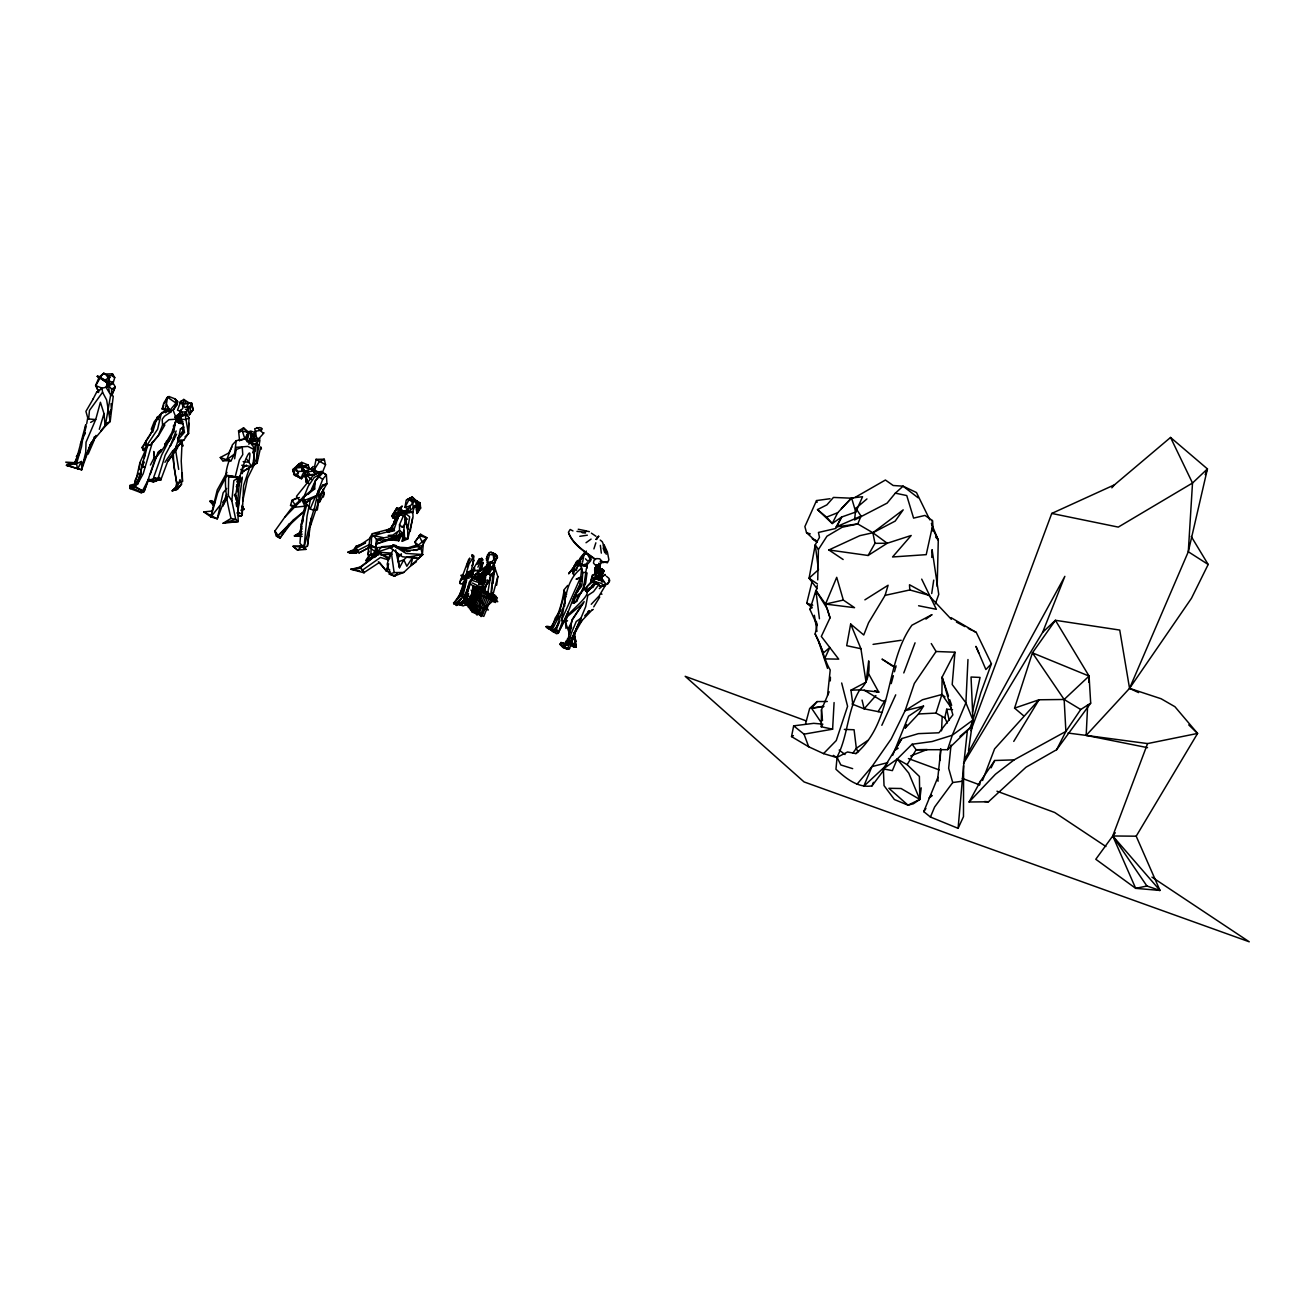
<?xml version="1.0" encoding="UTF-8"?>
<svg xmlns="http://www.w3.org/2000/svg" width="1315" height="1315" viewBox="0 0 1315 1315"><rect width="100%" height="100%" fill="white"/><g stroke="black" fill="none" stroke-linecap="round" stroke-linejoin="round"><path stroke-width="1.5" d="M229.5 459.839C221.857 478.578 226.575 499.503 230.996 518.422L235.73 519.425L238.196 521.595L223.106 523.255L230.996 518.422M967.33 730.976L963.599 765.807L963.484 816.664L958.093 828.335L930.428 817.026L923.755 811.634L937.858 777.379L940.833 749.369M483.41 590.09L480.682 592.342L475.636 590.994L481.832 587.115L483.378 589.235L489.443 580.392L490.709 574.573L493.109 573.324L494.374 570.825L493.93 568.261L492.911 568.54M574.458 632.055L576.134 647.161L573.587 647.079L570.677 644.432M135.56 486.846L130.119 488.572L130.366 485.909L135.56 486.846L142.497 490.824L141.05 492.681L144.075 491.662L148.053 481.159L149.943 479.367L148.414 479.597L142.497 490.824L134.557 486.764L137.664 483.936L137.878 480.254L141.28 472.184L139.045 478.89L134.541 485.613L130.366 485.909L130.119 488.572L141.05 492.681L144.075 491.662L154.923 459.494L161.235 449.566L161.071 451.637L153.987 458.902M565.976 628.471L565.483 622.127L567.225 616.653L583.564 602.829L571.861 620.565L567.423 642.904L564.842 644.071L561.028 642.509L560.108 644.449L565.236 648.213L569.51 648.624L562.672 647.292L565.762 647.49L562.919 643.216L561.028 642.509L560.108 644.449L562.672 647.292L567.225 649.331L569.51 648.624L577.154 626.778M834.088 702.572L832.609 729.184L821.267 726.768L821.481 709.738L829.157 691.789M906.594 724.549L905.18 728.198L918.511 713.979L935.984 713.075L941.902 694.501L942.115 677.11L954.969 652.207L936.083 651.5L931.267 643.561M595.909 570.036L597.717 567.423M237.407 504.598L239.938 475.931M493.651 553.237L493.684 559.796L492.204 561.521L487.29 562.623L489.591 554.305L488.72 552.925L490.561 552.037L493.651 553.237L494.21 555.834M489.722 566.765L489.706 567.735L489.985 563.823L491.514 562.59L493.914 563.708M225.868 473.91L228.679 477.066L228.333 495.459L231.834 500.801L235.73 519.425L223.106 523.255M94.253 436.892L94.187 440.196L88.171 454.102M937.184 586.391L938.285 540.021L931.382 523.534M929.853 519.869L916.473 492.533L903.076 486.172L895.334 493.158L887.115 503.119L854.536 519.984L855.884 508.33L866.947 498.927M399.481 532.394L399.365 536.158L392.133 539.512L377.191 540.136L373.427 535.55L371.537 537.161L370.896 554.963L367.789 554.667L370.025 537.473L372.359 533.693L391.328 528.614L395.289 521.759L391.41 527.825L386.643 530.652M564.694 606.1L564.793 593.081L566.683 594.265M830.275 680.923L830.423 677.291M931.793 557.428L932.088 549.654L938.746 594.364L935.343 603.914M176.079 421.03L184.988 413.732L187.092 414.389L189.015 417.956L188.39 433.457L183.706 440.361L178.298 441.676L177.607 437.928L182.917 431.008L182.144 427.802M577.137 561.324C580.803 565.614 573.965 562.935 577.679 560.568L579.52 560.913M599.722 563.954L601.58 578.699L596.484 564.825M895.334 493.158L906.758 495.558L913.58 518.11L924.971 515.431L932.434 520.559L932.532 530.931M603.716 581.23L594.988 578.666L603.716 581.23L605.031 582.742L605.459 585.274L600.182 586.359L597.24 583.318L595.301 583.712L590.961 580.786L599.558 585.109L593.575 580.375L593.673 578.337L596.254 575.214M940.126 760.514L940.685 748.646M941.524 730.828L942.181 716.971M967.971 659.538L965.9 702.818L952.274 735.249L947.573 749.682L916.144 749.747L912.117 744.241L897.208 759.034L883.351 768.897L884.042 785.614L894.397 799.536L908.007 805.174L913.366 803.777L919.81 799.454L921.207 787.849M1147.551 747.66L1086.174 735.397L1087.669 704.709M1088.771 682.222L1089.067 676.074L1055.403 620.302L1042.614 632.367L963.5 763.473M322.093 486.55L326.958 483.706L323.063 484.939L316.438 495.623L305.425 503.283L304.949 500.226L302.795 497.629L314.663 489.016L315.074 481.323L318.329 476.49L322.997 472.529L326.367 474.797L326.958 483.706L319.019 497.136L318.871 490.183M106.745 383.158L111.66 389.224L111.298 395.552L115.276 386.873L112.63 382.336L109.145 380.939L106.318 373.986L112.498 373.855L114.75 377.52L112.926 383.799L108.668 385.607L109.145 391.36M261.817 429.841L261.734 428.411L259.811 427.523L254.716 428.706L256.721 438.207L258.348 440.032L257.181 442.645L257.132 463.028L243.176 471.411L242.174 473.318M304.669 510.187L304.899 506.193L301.842 499.716L284.813 517.107L274.901 531.013L276.15 536.06L279.98 538.114L293.771 519.622L304.11 511.256M187.519 409.228L189.459 414.735L191.497 402.965L182.9 403.327L179.941 402.012L183.804 399.448L188.818 402.686L186.878 406.845L188.16 410.132L185.481 409.277M476.868 588.315L476.983 586.309M402.226 541.32L403.064 538.509L407.814 538.871L413.009 516.992L412.861 512.11L408.176 510.878L404.708 512.965L405.447 517.814L402.226 541.32L407.814 538.871L407.699 529.731L409.672 516.762L404.708 512.965L399.497 524.718L399.546 530.372L402.143 532.657L400.845 536.652L398.807 540.679L390.193 539.873L393.612 538.427M249.012 431.452L251.017 432.224L251.658 434.657L249.456 442.415M255.488 440.13L253.516 439.9L254.337 434.509M485.728 574.934C481.389 576.529 483.147 584.912 479.087 584.468C478.101 577.564 485.761 571.532 489.361 566.321L492.172 568.392L494.703 565.795L492.172 569.231L490.774 568.902M564.234 594.314L564.464 590.895M301.842 499.716L306.691 505.026L304.899 506.193L301.283 524.603L299.984 543.276L303.979 548.043L307.414 546.152L311.326 518.143L314.071 508.971M585.175 565.976L584.665 564.283L586.457 564.217L584.123 565.812L582.068 564.316L580.72 565.614L586.671 566.091L586.786 564.579C581.855 567.061 581.411 560.091 580.72 565.614L582.759 572.633L581.838 585.997C577.975 590.649 572.946 596.254 572.765 602.566L574.195 603.075L576.595 601.382L585.635 583.235L587.016 572.814M599.147 580.507L599.229 579.257M456.305 603.749L460.119 604.341L456.321 603.454L462.354 603.585L464.096 602.517L470.096 583.153M817.733 579.899L818.423 549.489L826.954 536.224L842.159 527.249L857.775 523.945L872.881 532.756L887.214 543.259L911.196 535.484L892.556 556.968L926.22 554.651L932.138 527.742L938.285 540.021L935.606 537.062M152.096 429.956L157.619 416.608L157.389 419.633L161.219 413.715L165.608 411.25L173.136 410.214L177.114 404.658L177.673 401.733L175.043 398.708L177.114 404.658M239.609 440.936L238.557 430.86L243.538 427.868L248.535 432.109L244.82 438.733L236.24 440.706L234.514 454.02L231.062 460.76L222.679 460.743L220.279 457.521L228.728 453.018L231.9 447.001M247.105 434.558L246.645 440.262L251.97 443.78L254.009 448.727L253.253 452.607M255.044 451.193L255.652 443.467L257.181 442.645M486.928 567.521L487.06 565.845L488.769 565.614L485.63 567.077M249.176 442.81L252.349 439.062L251.559 444.125L252.825 439.194L248.782 444.223M815.612 594.15L817.305 585.52M958.093 828.335L963.599 765.807M85.311 429.906L85.754 424.597L75.119 464.244M423.512 541.698L422.362 554.552L420.915 548.174L417.151 546.202L414.8 542.191L420.603 534.268L426.898 537.769L420.915 548.174L416.115 550.492M598.259 578.14L598.555 574.556M471.921 569.625L471.74 571.746L479.005 559.335L481.75 558.333L482.293 560.453L483.098 559.894L481.454 558.678L479.005 559.335L477.444 564.25M472.48 565.729L473.959 556.114L472.167 554.864L471.674 556.261L472.611 556.327M954.969 652.207L952.192 684.54L965.9 702.818L972.952 720.028L970.026 727.902L947.573 749.682M581.46 581.345L582.019 577.532L580.967 576.923L576.102 579.159L580.244 578.189L561.242 620.828C565.647 602.237 564.645 580.622 581.756 567.965L579.833 584.994L574.967 595.958M306.987 480.797L306.789 482.884L306.674 479.038M491.629 592.194L492.254 585.438M249.85 440.278L251.346 434.969L249.554 431.994M858.695 750.947L855.917 753.594L847.534 751.983L837.08 757.358L835.946 769.242C845.578 778.151 858.005 788.326 872.009 785.877L883.828 770.048M70.5 465.74L66.424 465.329L81.809 469.833L81.481 461.483L76.517 463.653L66.424 465.329L81.563 469.767L90.949 443.221L105.184 426.339L103.984 413.567L100.417 402.275L95.716 419.534L88.647 418.992L89.453 410.477L102.554 392.297L102.028 388.204L95.584 385.509L98.214 390.884L102.028 388.204L107.09 386.988L108.57 382.912M305.902 482.408L306.165 479.548M231.834 500.801L233.84 480.616L238.788 477.526L240.053 478.134C238.738 474.633 254.124 435.544 248.782 462.288L251.855 466.43L254.469 458.228L253.696 449.319L247.861 446.41L235.73 447.363L235.96 449.615L242.239 447.231L242.782 454.579L239.363 460.036L235.221 476.819L228.333 475.553L238.788 477.526L235.681 494.982L237.752 507.426L238.196 521.595L227.692 522.071M481.241 579.373L483.378 574.228L481.816 572.584L482.095 575.444L477.69 573.899L479.153 571.63L487.734 566.749L487.832 564.628L492.204 562.804L492.204 561.521L492.862 562.952M109.145 380.939L108.668 385.607L112.63 382.336M375.17 552.234L370.896 554.963L374.66 555.094L376.485 539.281L396.078 535.468L400.335 535.682M568.096 645.139L562.984 642.673L560.354 643.429L562.261 645.254L568.096 645.139L571.269 633.386L576.266 621.485L580.901 618.264L585.668 606.692L587.805 595.432L593.525 591.619L598.309 585.241L600.182 586.359M951.041 745.013L948.657 768.272L952.718 782.54L934.62 807.015L930.428 817.026M414.34 501.804L416.921 501.229L416.74 506.078L413.091 506.702L412.762 502.577L409.146 499.486L412.203 496.955L416.921 501.229L417.102 513.442L420.636 508.1L420.06 502.741L414.948 500.062L412.203 496.955L407.157 499.47M827.546 695.388L830.209 670.009C823.519 658.667 821.891 645.484 815.152 634.011L817.125 625.184L816.253 621.19M480.419 583.4L478.857 581.986L479.087 584.468L480.402 584.583L482.342 577.416L492.55 565.976L494.161 563.527L493.355 562.721M583.729 586.556L586.408 568.458M307.414 546.152L309.37 529.14M480.254 580.655L480.517 578.403M173.432 426.635L173.613 425.139M478.578 562.869L479.005 559.335L478.167 563.099M568.294 640.076L568.77 636.312M462.255 604.44L462.354 603.585L460.99 605.015L456.206 603.634L463.192 605.919L465.724 604.867C468.354 598.736 478.348 589.021 470.277 583.581L471.559 580.194C471.428 576.299 481.586 581.427 483.953 581.493M487.734 566.749L487.717 570.398L487.224 569.494L485.153 572.124M852.777 704.002L850.969 690.178L866.059 682.156L868.689 660.853C869.889 671.406 868.262 682.616 859.747 689.865C846.959 710.544 848.241 736.252 836.767 757.539L823.535 753.61L808.692 746.772L791.531 736.597L793.652 725.847L813.755 723.332L822.812 724.154L821.267 726.768M486.616 559.253L487.651 554.453M179.021 444.602L182.144 440.574L181.223 461.039L182.473 481.421L180.812 482.276M253.45 460.776L255.652 443.467L251.905 445.012M478.742 571.285L482.309 559.368M323.523 488.638L323.128 491.711L318.805 495.887M420.06 502.741L417.595 508.642M496.643 585.208L497.826 576.545L494.654 567.094L493.01 568.409M152.639 432.24L156.074 420.553L161.219 413.715L157.586 429.265L143.417 450.552L142.168 447.281L148.989 436.925M567.094 641.194L565.516 642.147L566.075 643.676M251.181 436.761L250.82 432.997L248.486 432.438M318.707 477.214L319.282 473.186L321.501 471.395M110.674 394.927L105.184 426.339L110.197 421.49L113.254 396.144L110.674 394.927L106.071 387.333L107.419 382.977L99.052 377.421L95.584 385.509M242.289 477.066L237.9 512.045L240.234 513.507L236.881 512.949M968.514 750.766L972.771 720.538L980.793 692.841L991.428 663.763L976.256 632.384L950.959 617.606M242.7 501.245L247.516 478.298L253.795 465.592M931.71 593.542L933.732 580.112M253.318 464.984L256.474 458.968L259.943 440.311L254.321 441.413L256.721 438.207L260.008 438.865M552.07 630.016L554.42 630.033L554.371 630.888L553.631 630.296C548.634 630.312 540.761 623.836 551.774 627.387L546.547 626.778L554.371 630.888L559.385 621.551M576.595 601.382L577.548 597.109L583.12 590.254L585.257 580.753M585.832 577.022L586.408 573.274M261.734 428.411L261.093 430.252L255.735 431.205L254.436 439.933M492.402 583.745L493.306 578.09M493.914 574.31L495.328 568.244M139.209 469.669L140.097 462.157L147.001 446.886M297.009 469.997L297.469 471.312L301.875 471.329L302.368 466.94L297.469 465.411L292.686 469.669L293.738 472.907M319.676 495.377L317.31 509.941L313.973 510.368L310.176 508.954L303.091 499.01L308.236 486.254L314.186 477.493L322.997 472.529L315.074 481.323L311.343 489.558M598.161 577.992L602.056 571.861M173.662 432.224L175.421 421.77L178.873 419.682M226.673 488.424L223.106 492.895L217.271 518.833L210.959 516.927L203.825 511.88L212.126 511.058L217.238 490.002L227.002 472.348M234.629 458.754L236.174 449.599M301.299 530.06L301.924 526.329M302.565 522.614L303.19 518.883M469.208 571.335L460.497 580.047L459.921 583.433L462.748 584.271M472.48 588.331L473.581 585.865L484.578 591.076L483.049 587.904M86.708 423.677L87.727 417.808L85.919 411.365L93.299 398.741M253.055 453.018L253.696 449.319M139.883 462.831L135.133 483.838L129.823 485.498L131.122 486.566M410.198 531.441L412.466 518.537M309.683 527.299L311.326 518.143L303.979 548.043L307.02 516.22L310.422 499.684M489.032 593.525L487.881 592.144L490.84 575.428L489.279 574.458L491.531 574.639M308.778 483.723L305.82 480.254L307.48 471.789L313.414 471.115M864.875 599.854L888.102 585.241L885.094 595.366L868.558 622.768L863.758 634.997L850.657 624.033L846.696 645.698L860.931 648.722L866.059 682.156M492.895 583.581L494.67 569.494L491.465 569.51L489.377 573.389L486.073 575.033L481.339 587.427M139.669 478.2L142.825 461.269M408.176 510.878L399.431 513.458L393.925 529.896L387.695 532.197L394.549 530.685M601.284 578.567L598.785 567.258M315.074 481.323L313.743 488.325L308.236 494.391M576.463 561.752L574.014 566.338L572.617 573.258L574.03 574.721M395.092 535.961L389.24 539.101L393.958 538.64L398.807 540.679L399.398 537.621M457.127 604.801L456.321 605.459L456.091 604.489L457.127 605.327L464.968 599.854L464.063 597.832L468.814 584.896M219.408 506.144L210.959 516.927L212.126 511.058M596.254 577.975L602.106 574.803L604.243 570.694L601.284 568.902L602.796 569.543M165.641 412.828L166.019 410.905L168.616 408.998L166.38 404.428L167.515 397.229L169.06 396.538L175.026 398.872L177.673 401.733M84.341 434.131L85.87 426.471M178.889 436.448L180.418 429.002L183.541 426.734M313.825 470.343L316.077 459.329L324.23 459.214L325.545 464.737L322.142 473.153L313.825 470.343L319.183 461.894L324.23 459.214L324.443 460.414M466.825 566.765L467.515 563.379M309.748 527.266L311.293 519.754M480.863 589.564L473.334 587.115L473.581 585.865M582.594 562.212L584.238 553.122L587.476 554.388L590.32 559.204L587.887 561.242L585.438 558.809M484.117 573.439L485.202 568.294L487.421 565.45M237.966 485.383L238.705 481.964M238.442 485.531L239.199 482.063M238.903 485.58L239.659 482.063M481.586 569.033L483.049 562.327L479.909 571.45M947.277 723.02L944.811 717.842L946.685 709.229L952.52 709.607M313.973 510.368L318.394 490.446M375.564 547.418L377.191 540.136M257.132 463.028L260.715 446.821L261.455 449.089M460.003 600.363L454.727 603.996L453.708 603.569L460.743 595.876M466.759 579.619L462.617 597.421L456.321 605.459M575.23 641.983L576.134 647.161L574.113 646.684L575.28 641.523L572.715 636.542M152.655 441.528L143.236 473.63L137.664 483.936L145.373 452.722M248.535 432.109L246.645 440.262L244.82 438.733L242.305 430.81L243.538 427.868L247.253 432.668L248.535 432.109L238.557 430.86L240.152 432.06M301.168 530.586L299.968 532.049L303.058 518.899M460.99 605.015L464.425 602.599L469.192 582.315L471.378 578.962M489.394 566.387L490.248 568.047L489.985 563.823L492.204 562.804L491.103 561.637M319.759 501.985L320.466 498.993M371.537 537.161L372.359 533.693M148.053 481.159L148.414 479.597M401.749 532.904L400.845 536.652L394.895 539.38M471.23 570.644L473.827 559.976L472.184 565.845M155.302 477.723L148.71 480.78L153.115 481.882L155.91 481.191L156.6 478.364M569.066 632.515L572.255 619.398L584.139 601.547M486.813 566.781L488.243 564.694L475.668 573.948L475.208 575.477L476.145 576.89L479.975 576.89L481.816 572.584M564.842 644.071L566.37 643.265L567.439 638.926M812.144 607.875L806.753 603.19L811.914 582.216M144.371 457.85L147.099 446.886M464.31 603.437L467.729 589.794M468.699 600.33L465.74 605.344L468.6 593.558M477.624 590.008L477.148 589.021L476.03 589.86L475.652 591.388L476.885 591.602M175.7 487.29L177.18 486.402L172.15 490.84L176.489 489.492L179.974 479.613L181.602 484.068L177.509 489.262L172.15 490.84L175.7 487.29L177.015 482.128M469.323 559.352L469.587 558.349L469.718 559.549M546.547 626.778L550.886 629.375L552.81 628.603L557.33 619.48L564.793 593.081M323.342 497.086L324.246 493.602M475.816 570.743L474.288 570.102L472.595 574.261M606.675 561.883L602.763 562.656L600.1 561.308M453.987 603.881L454.201 603.092C455.943 598.506 463.11 592.753 464.737 586.506M468.14 563.74L469.587 558.349M805.536 723.875L809.645 708.522L817.108 701.585L827.299 701.487M493.404 597.388L490.758 594.232L493.47 592.654L497.826 576.545M891.225 683.603L893.378 675.696M894.463 671.751L896.074 665.834M397.541 519.343L398.987 514.001L405.135 511.42M972.492 712.155L980.07 677.422L971.045 677.028L972.952 720.028L952.274 735.249L932.121 741.529L912.117 744.241M301.283 524.603L306.691 505.026M576.299 570.381L577.926 564.497M210.959 516.927L217.633 492.928L226.624 475.685M470.26 571.006L466.809 574.408M484.068 583.104L485.662 577.482M180.878 401.223L177.509 410.165L181.996 412.137L186.335 411.71L188.686 406.499M172.709 431.961L175.914 420.685L184.988 413.732L188.39 433.457L188.801 423.068M390.276 553.664L387.185 564.119L388.089 569.017L389.552 569.559L389.306 574.063L394.073 576.118L397.262 573.767L394.073 576.118L403.754 572.436L422.789 554.519L406.072 553.434L392.889 545.183L391.213 548.47L402.39 556.755L418.285 558.513L422.789 554.519L407.042 557.215M979.494 784.726L980.53 781.126L994.715 760.497L1014.095 759.873L1065.89 731.436L1080.716 709.508L1090.694 703.163L1089.067 676.074L1032.423 652.848L1014.572 708.128L1023.448 715.623M256.82 460.168L257.954 456.239M480.402 584.583L480.583 580.753M169.816 410.428L168.616 408.998L163.586 412.516L169.816 410.428L175.996 403.064L167.515 397.229L163.767 403.031L162.156 408.998L165.082 408.932L166.38 404.428L170.95 411.94L164.506 416.165L162.189 419.255L162.567 425.123L158.26 435.643L150.567 444.947L146.096 445.111L145.11 442.859L145.899 441.035L152.967 429.791L149.959 435.446M294.182 506.982L290.533 505.42L292.045 500.292L297.141 497.76M459.56 595.662L465.641 576.414L467.943 574.113L479.268 580.211M99.315 429.298L103.984 413.567M176.161 430.942L170.309 445.933L174.09 439.111M488.161 554.733L489.492 554.404M466.184 579.668L461.647 596.254M484.578 591.076L487.635 579.899M182.144 440.574L167.745 461.335L160.709 480.156L157.57 480.024L165.164 455.171L170.44 445.374M307.644 470.606L303.946 471.51L302.466 474.879L303.946 475.882L301.546 478.709L293.656 474.386L295.267 469.143L298.587 472.66M109.572 413.847L110.756 409.968M472.167 554.864L473.137 555.456L471.97 559.319L469.077 563.921L466.595 572.009L468.189 572.124M598.966 575L597.585 576.989M599.426 575.082L597.635 577.038M599.804 574.984L598.358 577.63L595.794 576.726M465.724 604.867L464.425 602.599L470.277 583.581M593.575 580.375L590.961 580.786L592.835 575.526L604.243 570.694L600.955 575.033L595.038 577.91M402.374 510.582L396.686 508.083L391.804 516.17L393.234 518.274L396.999 516.499L402.374 510.582L400.286 508.511L396.686 508.083L393.234 518.274L397.294 517.765M294.281 474.518L292.686 469.669L295.678 468.074L302.516 467.351L304.028 469.882L301.875 471.329M817.125 625.184L809.958 609.486L815.892 590.517L825.524 604.078L830.044 617.853L821.316 636.444L838.707 659.144L824.538 658.881L829.864 647.457L823.535 652.832L815.152 634.011M181.717 442.235L175.405 448.842L178.133 440.18M137.664 483.936L141.346 472.48M593.903 548.914L595.859 542.816M395.733 510.204L393.415 517.37L399.678 509.415L395.733 510.204L391.804 516.17M599.311 571.515L599.854 569.872M109.655 414.636L111.364 409.458L111.085 403.574M150.354 473.975L157.981 452.327L159.477 450.881M546.12 626.696L550.837 626.976C557.807 617.655 561.735 604.292 563.757 592.391L565.647 597.026L564.661 593.591M107.09 386.988L108.274 383.454L107.419 382.977M487.881 592.144L484.347 590.797L485.58 587.098M249.505 468.025L243.587 485.564L242.239 515.069L240.694 516.335L237.522 515.201M461.368 596.747L465.329 579.455L467.236 575.871L478.529 580.129M565.154 601.678L555.062 632.301L551.971 630.822L557.527 630.345M309.978 527.331L318 503.514L317.572 499.815M462.009 589.547L457.406 598.933M475.636 590.994L476.03 589.86M484.545 578.534L486.123 573.981M585.865 565.319L587.082 568.195L586.786 564.579M572.617 573.258L575.954 563.675M569.001 634.438L571.45 627.485M412.351 512.817L414.965 505.437L411.71 509.201M389.24 572.436L386.199 570.759L388.665 563.839M578.025 563.001L578.616 563.724L576.611 562.672M551.971 630.822L556.524 633.731L558.25 633.271L562.672 620.812M398.527 515.201L398.987 514.001L407.19 511.765L408.998 512.324M479.285 576.43L481.602 578.074L480.534 576.595L482.539 576.562L482.013 573.833L480.534 576.595L482.178 576.726L483.378 574.228L481.98 572.781M601.415 577.219L600.528 579.685L602.155 581.97L603.454 581.674L603.273 580.014L599.936 578.945L604.982 574.524L605.015 575.428M176.095 420.833L171.723 432.931L167.662 439.884M175.405 448.842L176.555 445.736M970.881 730.63L1051.753 513.442L1114.495 484.808L1170.547 437.451L1207.433 468.913L1188.3 551.741L1129.552 688.353L1086.174 735.397L1068.01 733.047M903.783 672.935L915.059 642.821M478.265 580.934L479.055 578.847M1188.744 724.894L1197.587 733.425L1136.193 836.192L1159.994 890.436L1135.683 888.348L1095.79 859.27L1112.753 835.978L1147.584 743.583L1197.587 733.425L1174.92 706.714L1161.096 698.742L1129.552 688.353L1119.739 630.066L1055.403 620.302L1032.423 652.848L1064.147 699.481L1080.716 709.508M222.679 460.743L226.722 459.773L232.41 444.832L236.24 440.706M226.69 494.111L217.271 518.833L203.825 511.88M485.449 568.803L487.997 562.886M982.584 780.452L994.584 748.893L1039.014 699.777L1064.147 699.481L1089.067 676.074M148.71 480.78L155.91 481.191L157.11 478.068M81.908 466.43L89.995 445.39L95.995 435.38M324.509 473.729L326.367 474.797L322.717 479.285L316.438 495.623L304.949 500.226M178.856 423.068L180.007 420.11M112.383 394.237L115.276 386.873L111.66 389.224M226.788 496.33L222.728 506.144L227.577 497.004M1042.614 632.367L1064.854 576.348L964.602 759.33M1205.165 474.616L1207.433 468.913L1192.508 483.032L1118.276 527.101L1051.753 513.442M369.186 551.149L367.789 554.667L374.66 555.094L374.348 552.892M151.225 429.282L154.332 421.54L161.942 412.499L165.608 411.25L170.95 411.94M872.009 785.877L873.423 782.326M306.954 479.038L306.066 481.224L304.932 472.48L306.116 470.721L311.885 468.354M461.072 579.044L462.896 574.507M473.285 589.893L467.006 605.492L478.726 609.798L485.005 594.232L490.183 596.139L491.12 593.821L497.744 601.728L475.159 593.377M476.819 587.049L471.46 600.347L467.663 598.933L481.093 616.604L484.331 608.549L491.481 602.155L494.67 594.594M478.035 588.528L472.644 601.892L465 599.065M478.479 591.914L473.844 603.437L469.997 602.023M480.468 591.536L475.044 605.015L463.472 600.758L466.611 592.966L467.778 594.495M482.474 591.158L476.26 606.593L465.921 602.796M483.739 592.687L477.493 608.188L465.806 603.897M493.355 593.049L491.481 597.7L486.271 595.777L479.975 611.426L468.189 607.103L474.501 591.438L471.017 590.139M238.36 492.5L236.651 486.829L241.796 478.594M164.572 403.541L166.956 397.689L169.06 396.538M482.737 587.904L486.008 579.866M493.898 562.968L494.078 564.036L497.202 557.56L496.889 555.456L491.465 552.432M494.67 569.494L492.057 575.625L490.84 575.428M396.078 535.468L397.508 531.983M573.619 603.059L575.707 601.234L572.617 601.136M855.884 508.33L861.029 516.088L857.775 523.945L836.241 526.871L841.666 517.025L855.769 512.028L862.574 496.725L851.594 497.99L841.353 508.593M419.337 508.083L417.102 513.442L416.181 509.069L416.921 501.229L420.636 508.1M469.225 575.395L470.376 572.666L466.283 573.439M825.524 604.078L836.718 577.318L843.326 600.067L854.553 607.678L825.524 604.078L843.326 600.067M897.208 759.034L908.764 773.088L919.81 799.454L901.071 788.507L888.891 788.293L908.007 805.174L919.81 799.454L919.399 776.458L907.136 764.656L897.208 759.034L892.375 770.623L883.351 768.897L901.893 738.537L918.396 733.639L938.926 732.784L952.882 714.9L942.115 677.11L948.46 695.964M555.062 632.301L559.549 621.584M310.176 508.954L315.699 495.903M71.174 464.573L65.75 462.14L74.774 462.666L79.87 450.683M462.338 576.365L468.584 559.648M396.719 518.11L393.169 525.145L396.456 518.554M477.937 567.225L481.75 558.333M80.412 444.108L85.015 433.44M892.638 755.402L908.55 716.182L923.541 706.122L918.511 713.979M388.237 560.404L393.021 549.719M481.8 576.989L483.049 574.096M830.012 498.714L816.516 500.571L804.879 526.592L806.539 532.707L816.96 542.24M163.767 405.365L162.156 408.998L166.019 410.905M181.437 434.295L182.917 431.008L184.462 432.339L177.804 439.999L183.706 440.361M486.55 560.782L487.224 556.409M107.698 382.024L109.868 377.224L103.786 373.197L99.43 376.895L108.751 382.139M472.825 577.614L472.299 571.269L474.288 570.102M881.839 725.305L895.729 694.83M188.16 410.132L190.428 405.168M558.25 633.271L568.277 611.376M173.761 431.205L161.564 455.269L153.641 477.46L157.57 480.024M242.091 473.696L243.094 467.318L246.546 465.132M396.916 515.694L394.007 521.923L398.807 512.505L408.686 509.924L401.765 511.354M468.222 588.627L463.718 597.783L464.77 600.035M390.308 572.074L386.199 570.759L387.777 567.406M252.71 435.38L252.579 434.082L249.324 432.504L246.924 441.659M607.694 584.139L609.7 580.836L609.042 578.469L606.396 576.233M190.954 411.628L189.459 414.735L193.124 409.77L191.497 402.965L193.124 409.77L190.001 412.943M164.622 445.095L166.808 440.574M574.047 600.528L575.986 596.517L580.293 593.016M236.289 486.731L238.13 482.967L236.651 486.829M586.539 565.302L590.83 560.502M402.817 535.665L404.346 532.575M74.774 462.666L79.755 452.574M991.099 767.829L994.715 760.497M570.907 641.621L571.713 640.98M1191.193 536.405L1208.173 564.48L1191.456 598.292L1129.552 688.353L1138.576 692.594M578.551 564.02L579.389 563.116L578.534 563.675M592.506 580.342L584.797 588.939L585.487 590.599C594.216 593.262 567.11 613.398 567.225 616.653M138.617 473.334L134.755 481.027L135.133 483.838M318.592 500.456L322.783 492.057L324.312 493.174L319.841 501.623M580.457 583.745C571.499 599.114 568.08 616.801 558.415 631.857L553.451 631.874M174.172 438.98L176.621 434.147M577.416 592.046L580.901 585.159M980.53 781.126L969.089 802.002L988.486 801.772L1025.979 767.237L1056.635 749.698L1065.89 731.436L1064.147 699.481M394.303 527.512L392.807 530.455L373.427 535.55L383.569 537.736M855.769 512.028L851.594 497.99L837.721 512.702L832.231 523.534L817.486 509.595L826.888 504.861L833.447 497.432L853.435 498.286M81.481 461.483L77.585 469.077L76.517 463.653L81.514 446.804L83.157 435.873L85.344 432.882M142.447 448.07L145.11 442.859M150.436 465.033L154.266 457.538L153.74 451.472L154.923 459.494L154.266 457.538M493.487 564.612L496.577 557.642L494.177 553.615M251.806 441.182L252.825 439.194L249.801 443.303M92.872 399.464L96.653 392.149L99.677 390.604M255.735 431.205L253.285 435.906L254.107 441.38L255.389 440.361L253.663 437.55M466.694 577.926L467.943 574.113L466.381 577.006M580.836 592.999L584.386 586.359M593.213 584.008L588.265 590.895L587.098 591.832L585.487 590.599L587.443 586.26L597.552 577.301M394.007 523.485L399.431 513.458L405.184 512.883M597.947 576.496L598.473 575.51M397.278 552.859L399.464 567.718L403.837 559.779L406.828 557.001M99.907 378.227L95.896 385.377L98.214 390.884M176.325 404.543L173.136 410.214L175.273 415.803M828.861 549.966L868.097 555.472L874.985 543.325L872.881 532.756L903.208 509.858L895.17 521.102L872.881 532.756L859.862 535.649L828.861 549.966L843.145 559.516M582.068 620.351L573.241 635.885L580.901 618.264L568.294 646.569M480.682 592.342L483.378 588.413M565.516 642.147L566.354 642.46L566.305 641.03M485.268 567.423L488.243 564.694L481.372 573.57L479.548 574.096L482.095 575.444M250.261 443.615L252.825 439.194M594.413 584.764L588.265 590.895L593.114 585.208L590.567 588.249M393.925 529.896L390.769 528.285L399.431 513.458M144.403 462.042L141.658 466.71L144.716 467.351L142.086 465.247M299.968 532.049L301.842 528.877M901.893 738.537L894.825 750.355L898.178 748.219M576.545 593.772L572.896 599.837L572.765 602.566M907.136 764.656L916.144 749.747L927.141 749.534L910.621 755.961M1013.75 741.413L1039.014 699.777L1014.572 708.128M482.671 582.2L481.816 581.542L485.498 575.51M593.739 606.856L599.755 597.043M89.995 445.39L94.795 437.616M390.769 528.285L399.201 514.691L403.524 515.694L407.403 519.244M488.753 562.491L486.073 567.143M851.972 704.002L864.152 708.834L878.108 711.612L885.291 700.139M373.674 556.623L365.833 560.601L369.597 554.601M391.213 548.47L393.514 544.788L405.99 550.607L416.313 549.851L420.915 548.174M399.957 509.562L402.061 506.226L397.87 509.447M486.156 558.793L486.912 557.593M479.104 579.603L480.452 577.499M489.443 580.392L483.213 589.925L480.797 591.734M279.98 538.114L274.901 531.013L277.399 536.273L279.98 538.114L289.168 523.83M303.502 545.528L297.535 550.081L293.064 546.3L303.502 545.528L300.264 546.366M592.72 587.657L594.972 584.172L597.635 583.285M809.958 609.486L811.815 606.642M409.409 512.505L406.466 511.14L414.439 500.522L409.623 498.434L406.204 500.111L404.987 507.278L409.623 498.434L411.332 498.615M180.155 414.833L180.451 410.116M248.075 432.734L250.623 431.008L254.485 432.421M488.227 554.141L489.098 553.533L489.624 554.782M164.934 462.305L172.495 451.111L181.092 442.662M295.678 468.074L299.031 463.718L301.71 462.354L308.154 465L309.37 468.288L297.469 465.411L300.527 464.409M600.725 577.137L599.936 578.945M936.083 651.5L914.336 683.471L905.147 710.626L891.192 738.981L871.927 766.612L857.084 784.135M560.946 609.683L555.242 618.05L552.251 626.844M923.755 811.634L925.908 808.495M79.294 452.311L76.352 456.617L79.804 452.376M168.271 442.087L171.591 437.254M481.635 576.907L482.408 575.099M400.089 509.119L402.061 506.226M572.732 573.521L579.899 563.478M931.25 795L929.179 797.942L932.286 795.591M394.303 523.6L396.505 520.477M457.636 603.075L460.891 598.457M378.375 561.752L386.199 570.759L388.155 568.014M602.056 572.814L600.051 574.343L601.333 574.326M161.071 451.637L169.553 438.75M168.189 461.105L177.558 447.971M366.359 560.749L370.896 554.404L372.474 557.576M852.893 753.068L856.328 748.284L867.752 740.477M249.16 440.311L251.527 437.024M574.014 566.338L578.353 560.305L578.403 563.297L579.685 561.965M1056.635 749.698L1090.694 703.163M420.603 534.268L414.8 542.191L417.956 544.657L402.308 549.67M318.756 490.758L323.063 484.939M259.121 438.339L264.019 432.865L262.753 433.046M579.044 623.458L581.296 620.433M584.665 615.897L589.613 610.67L587.986 611.508M320.646 494.078L323.539 490.199M284.813 517.107L291.388 508.346L305.557 495.015M567.686 585.438L563.691 590.188L565.812 594.117M167.482 442.695L170.556 438.618M100.877 430.926L105.627 424.811M290.533 505.42L295.661 505.585L297.749 502.889M608.648 582.364L603.881 586.243M1136.193 836.192L1112.753 835.978L1159.994 890.436L1146.91 886.014L1135.683 888.348L1112.753 835.978L1115.284 832.757M578.485 563.099L579.668 561.604M585.685 552.892L568.754 573.669L586.375 551.067M596.057 539.249L598.588 536.175L596.418 539.495M568.754 573.669L585.602 552.76M596.254 539.397L598.785 536.339M158.556 452.722L160.907 449.812M412.17 512.949L412.861 512.11L404.708 512.965L412.861 512.11M177.032 418.532L180.55 414.225L182.982 415.819L186.335 411.71L186.862 415.984L186.253 415.211M817.108 701.585L811.552 708.177L820.724 721.82M584.238 553.122L580.277 557.807L580.638 562.047M557.33 619.48L560.65 615.535M478.907 584.008L480.008 582.726M855.917 753.594C894.233 721.08 884.403 663.418 911.92 625.217L932.039 614.631L925.924 619.102M1111.849 487.816L1114.495 484.808M177.18 417.989L179.761 415.047L175.553 417.973M579.142 623.573L591.734 610.341M180.254 411.168L182.867 408.225L182.456 404.017L179.547 402.932M311.326 479.465L306.839 475.323L315.666 473.942L311.129 468.715L313.134 466.447M875.889 695.569L864.152 708.834L862.065 700.073M237.522 480.945L240.053 478.134L236.684 478.052M472.825 573.488L471.789 574.359M487.224 572.781L489.394 570.381M553.631 630.296L557.083 626.532M97.244 376.337L100.68 376.994L97.244 376.337L98.921 376.682M392.823 546.415L376.501 547.714L369.942 545.183L368.529 546.251L378.671 554.963L376.912 552.152L381.942 546.695L396.062 545.511L394.632 546.366M100.006 377.29L103.786 373.197L109.868 377.224L104.641 380.314M460.809 603.552L462.979 601.218M181.602 484.068L176.489 489.492L177.509 489.262M591.257 604.275L599.147 595.925L605.459 585.274L603.306 585.307L599.311 588.643M969.089 802.002L995.422 774.256L1014.095 759.873M374.709 557.494L378.934 553.073L389.897 558.152M601.974 570.48L598.703 572.765L601.974 570.48L599.903 569.822L601.958 570.02L601.103 569.905M248.042 433.851L249.324 432.504M476.951 579.899L478.118 578.699M148.414 445.374L143.417 450.552L142.168 447.281M991.428 663.763L985.872 669.516L975.96 646.355L978.886 653.161M823.535 753.61L836.258 740.559L847.583 706.303L841.682 682.995M293.771 519.622L277.399 536.273L304.094 511.436M397.623 558.07L401.453 554.174M404.017 551.56L406.582 548.963L423.118 545.347M399.497 524.718L402.16 527.068L406.072 523.091M134.13 484.693L135.198 483.624M483.345 577.515L489.673 571.318M180.977 422.986L182.588 421.425L178.889 419.288L180.977 422.986L175.914 420.685L178.988 423.249L182.834 423.857M375.876 556.031L378.934 553.073L388.221 558.645M462.338 578.962L460.497 580.047L462.765 577.844M179.761 415.047L175.437 419.222L168.879 419.699L162.567 425.123M222.745 502.116L225.276 499.684M184.988 436.892L188.818 433.309M309.863 499.108L305.425 503.283L302.795 497.629L313.743 488.325L314.663 489.016M476.753 589.514L481.832 587.115M886.852 764.82L863.741 786.304L871.927 766.612L887.757 762.634M494.884 559.796L497.547 557.33L495.245 553.648M580.244 559.845L583.433 556.985M417.151 546.202L426.898 537.769L418.926 535.632L422.164 541.796M587.295 592.227L585.487 590.599L589.942 587.772M555.078 630.51L556.639 629.408M174.911 417.71L181.076 412.351L174.763 417.019M959.966 736.416L970.026 727.902M237.127 480.008L240.02 477.592M236.749 481.915L241.039 478.364M601.054 577.712L604.982 574.524M253.516 439.9L254.354 439.226L253.516 439.9L253.039 436.35M388.484 530.816L391.328 528.614M360.869 567.16L378.934 553.073L360.096 567.077L351.039 569.329L364.041 572.781L363.219 571.499L364.37 572.354L379.493 562.393L386.199 570.759M151.291 481.29L155.532 478.035M462.962 582.496L465.115 580.852M315.09 468.83L312.148 471.049L313.759 469.143L319.068 474.288M462.255 601.908L464.968 599.854M220.279 457.521L226.722 459.773L234.514 454.02M393.958 538.64L402.143 532.657M211.025 500.555L209.858 501.311L210.515 501.952L212.652 501.064M586.013 542.75L591.093 539.084M491.103 574.754L493.109 573.324L490.889 593.838L493.47 592.654M596.648 572.715L600.33 569.789L598.604 570.94M364.041 572.781L360.096 567.077L362.398 570.168L380.462 557.461L388.007 559.796M416.461 561.686L410.806 565.68L412.91 556.968L418.285 558.513M399.546 530.372L392.807 535.106L388.204 535.435M567.538 620.713L565.483 622.127L569.461 633.814M601.317 578.403L598.982 563.132M237.916 480.632L241.138 478.463M369.005 547.582L359.126 552.842L355.412 548.207L356.036 546.3L365.488 542.865L353.965 549.456L356.036 546.3L360.063 545.035L371.372 537.44M477.066 571.252L478.052 570.595L477.033 570.003M587.673 591.438L586.539 590.747M397.935 556.245L401.239 554.125M868.097 555.472L887.214 543.259L874.985 543.325M257.033 462.847L243.176 471.411L240.76 469.406M302.171 534.153L294.379 535.895L301.71 531.72L294.379 535.895L302.121 536.438M415.08 507.08L416.74 506.078L414.948 500.062M470.441 573.192L468.798 574.162L472.841 572.732M494.522 555.801L496.265 555.637M564.069 645.813L565.499 644.975M355.149 549.013L347.735 552.349L356.924 552.777L349.494 553.073L352.699 551.199M90.636 422.394L95.716 419.534L86.05 442.185L85.705 452.36L81.563 469.767M255.044 439.818L255.389 440.361M320.992 471.395L312.871 475.882L296.516 496.314L300.346 501.689M243.094 467.318L246.316 465.543M155.91 481.191L159.312 479.35L153.115 481.882M468.913 572.502L470.326 571.729M475.356 578.386L477.312 577.055L472.973 577.318M369.4 547.336L359.126 552.842L355.379 551.626L369.696 544.426M855.095 497.399L885.406 480.024L893.181 485.498L903.076 486.172L918.084 497.76M106.811 423.266L110.197 421.49L106.63 399.924L102.554 392.297M565.006 648.163L568.359 648.624L564.382 646.881M791.531 736.597L793.389 735.627M175.931 417.677L181.322 414.915M365.833 560.601L372.112 557.412M189.015 417.956L185.974 419.485L178.889 419.288M180.418 429.002L183.738 427.342M176.67 421.03L180.073 419.353M608.566 580.441L609.47 579.997M386.577 530.603L390.9 528.597M552.53 631.512L556.393 630.74M591.717 610.127L593.295 609.42M376.961 541.073L380.594 539.446M836.241 526.871L861.029 516.088M181.158 440.492L178.298 441.676L177.607 437.928M241.335 440.196L244.82 438.733L251.97 443.78M243.9 509.53L242.88 507.048L243.9 509.53L240.842 510.22M215.413 501.985L209.858 501.311L211.074 501.557M470.343 573.471L471.526 572.962M389.076 538.854L375.843 544.18L391.87 539.084M360.063 545.035L365.488 542.865M817.486 509.595L826.56 517.124L837.721 512.702M172.462 455.204L176.769 483.641L182.473 481.421L182.259 472.94M299.393 497.53L292.045 500.292L295.661 505.585M398.215 561.883L403.837 559.779L406.845 566.255L412.91 556.968L409.392 556.903M566.37 643.265L567.423 642.904M175.848 419.978L181.421 418.104M597.043 567.143L595.646 569.148L596.681 573.948M368.529 546.251L376.501 547.714L376.912 552.152L392.856 546.941M347.735 552.349L357.138 549.358M403.754 572.436L394.122 572.584L389.306 574.063L395.305 575.756M349.494 553.073L355.099 551.445M407.19 511.765L398.987 514.001L398.198 512.998M402.16 527.068L403.343 526.74M488.506 565.434L486.649 565.943L488.013 562.573L488.375 564.184L487.29 562.623M471.51 571.269L468.387 572.683L463.603 577.877L465.05 577.367M945.025 696.917L941.902 694.501L922.489 699.744L905.147 710.626L923.541 706.122M248.042 442.382L249.012 442.119M186.878 406.845L184.577 407.436L182.9 403.327L183.804 399.448L185.448 402.061M163.126 425.419L164.852 424.992L158.951 435.002L150.567 444.947L146.096 445.111L145.899 441.035M251.658 434.657L254.025 434.098M493.454 563.576L494.867 563.297M483.706 588.528L484.347 590.797M466.661 578.567L462.19 579.257L460.135 581.559L459.921 583.433L460.842 583.515M885.094 595.366L909.799 589.958L928.604 595.185L951.353 619.316M413.403 550.459L416.313 549.851M578.715 563.691L576.792 562.343M580.803 577.564L582.019 577.532M478.331 592.21L479.416 592.013M793.652 725.847L804.024 734.164L832.609 729.184M398.379 512.571L406.894 511.732M308.154 465L302.269 466.48L299.031 463.718L309.37 468.288L297.469 465.411L302.516 467.351M823.634 706.204L811.552 708.177L823.765 706.648M403.064 538.509L407.173 538.197M406.96 551.544L410.28 551.018M579.8 536.306L587.328 535.189M454.76 601.892L453.889 603.289M873.061 644.366L901.186 640.274M952.718 782.54L961.906 781.274M294.33 474.337L298.012 473.827L297.469 471.312M306.428 471.378L307.283 471.263M375.202 533.282L379.164 532.838M295.481 507.179L304.899 506.193M582.759 572.633L585.241 572.387M359.357 568.343L350.727 569.099L359.653 570.809M100.367 377.8L109.211 383.964L111.035 383.799L97.474 376.567M305.902 549.391L297.535 550.081L293.064 546.3L302.417 547.204L305.902 549.391L304.307 546.826M249.751 432.29L248.864 432.356L250.557 432.635M215.118 502.708L212.307 502.905L210.515 501.031M380.577 554.848L392.034 554.141M473.334 587.115L477.624 588.282M182.456 404.017L186.631 403.853M306.839 475.323L314.154 475.077L310.274 474.797L307.48 471.789L305.59 471.575M850.969 690.178L859.747 689.865L878.699 692.068L868.722 673.987M69.284 462.979L74.988 462.814M294.839 475.52L298.423 475.455M107.008 375.597L112.301 375.597L112.498 373.855L112.63 376.254L114.75 377.52M165.082 408.932L168.616 408.998M481.816 581.542L483.69 581.592M844.312 729.414L854.076 729.743L856.328 748.284L857.873 751.901M228.679 477.066L238.788 477.526L235.221 476.819M396.867 547.122L410.313 547.928M376.912 552.152L391.41 553.073L394.122 572.584M984.59 801.525L988.486 801.772M409.146 499.486L411.299 499.684L412.762 502.577M576.973 531.375L585.586 532.197M582.134 532.723L585.471 533.035M479.268 584.041L480.238 584.123M129.823 485.498L133.341 485.876M295.3 535.567L300.56 536.175M241.763 465.28L251.855 466.43M243.16 461.631L248.782 462.288L246.53 458.804M390.588 527.726L392.33 527.923M488.851 563.691L489.985 563.823M592.029 578.156L593.673 578.337M885.57 701.224L881.724 700.731L864.152 690.096M1086.174 735.397L1147.584 743.583M563.79 647.194L565.762 647.49M96.653 392.149L98.609 392.462M475.882 587.18L479.022 587.789M584.78 530.767L589.367 531.638M918.593 605.755L936.346 609.289L921.7 579.126M1156.296 889.696L1159.994 890.436M598.539 570.743L600.33 569.789M460.119 604.341L456.321 603.454M578.255 529.255L586.342 530.898M489.591 554.305L493.322 555.078M600.577 593.903L601.991 594.183M257.28 444.585L259.466 445.078M226.722 459.773L231.062 460.76M878.108 711.612L881.823 712.5M595.991 581.937L601.514 583.4L603.306 585.307M602.188 569.296L601.284 568.902L603.519 570.233L592.227 575.214L590.961 580.786M492.435 553.582L495.295 554.453M402.242 515.003L398.987 514.001L400.533 515.086M852.679 768.65L840.811 764.952L837.08 757.358M806.539 532.707L810.287 533.89M471.559 580.194L482.424 583.745M806.753 603.19L812.736 605.212M306.116 470.721L307.776 471.312M142.086 492.517L130.136 486.912M570.579 645.418L574.113 646.684M472.233 591.701L475.734 592.983L469.406 608.73L481.241 613.069L487.553 597.355L492.78 599.278M806.44 720.982L685.181 676.304L804.073 781.932L1249.25 941.803L1151.973 877.138M908.435 758.574L939.222 769.933M962.317 778.431L979.642 784.825M996.951 791.203L1054.696 812.489L1105.899 846.515M569.691 644.038L573.225 645.336L571.236 637.463M477.296 579.488L484.66 582.216M464.211 576.595L460.842 575.345L463.127 578.222M482.276 591.093L496.002 596.172L494.111 600.873L488.851 598.933L482.506 614.713L470.622 610.357L476.983 594.561L471.707 592.605L473.614 587.887L478.89 589.843L476.392 586.753M481.767 581.214L479.515 580.342L480.698 580.803M369.942 545.183L376.715 547.895M405.99 550.607L392.889 545.183L397.492 548.125M591.388 533.15L595.991 536.29M325.545 464.737L316.077 459.329M815.859 540.35L812.292 538.755L817.157 542.027M102.028 379.279L109.211 383.964M99.052 377.421L100.581 378.128M973.182 630.97L976.256 632.384M457.275 603.815L458.393 604.341M584.797 588.939L587.312 590.123M547.697 626.778L548.865 627.337M475.668 573.948L479.975 576.89M471.97 577.318L478.463 580.523M600.823 561.324L607.399 562.787L608.894 559.763L607.399 552.037L604.045 544.755M472.496 583.022L484.331 589.054M572.962 530.931L570.168 529.485L568.409 532.312C573.028 544.558 585.339 551.659 595.366 559.22M408.061 508.889L404.987 507.278L409.951 505.996L410.642 511.387M483.821 592.144L486.961 593.821M300.905 478.381L302.466 474.879L306.165 477.904M956.416 622.044L964.881 626.597M968.267 628.422L971.637 630.247M935.984 713.075L944.811 717.842M238.163 514.97L240.694 516.335L242.239 515.069L242.108 505.239M928.604 595.185L909.487 584.748L909.799 589.958M293.656 474.386L301.546 478.709L299.458 476.54M467.943 574.113L479.991 580.967M566.354 642.46L567.932 643.38M895.531 667.379L882.02 659.111L892.31 665.982M318.329 476.49L322.717 479.285M1208.173 564.48L1188.3 551.741L1192.508 483.032L1170.547 437.451M833.381 755.369L836.767 757.539M546.547 627.091L551.034 630.049M257.05 427.539L263.049 433.046M817.437 583.975L809.087 578.206L815.251 544.788L819.492 537.375L818.456 532.46L835.781 528.466L841.666 517.025L832.231 523.534L826.56 517.124M601.859 572.65L602.829 573.389M839.184 750.092L845.052 754.531M594.791 559.237C585.06 551.938 573.159 545.051 568.688 533.183M600.248 540.071L602.286 541.764L604.489 547.073M600.018 574.244L600.955 575.033M305.82 480.254L308.515 482.687M480.156 588.693L481.849 590.303M493.339 556.787L495.492 558.908M596.221 564.612L598.588 568.277M301.743 469.258L303.946 471.51L305.606 476.309M362.398 570.168L364.37 572.354M403.524 515.694L405.447 517.814L407.699 529.731L405.151 518.883M234.349 495.081L238.837 503.053M311.129 468.715L315.666 473.942M210.515 501.952L213.572 505.601M597.24 567.406C593.016 566.453 596.681 575.986 597.174 577.729M480.156 591.388L481.438 592.966L479.515 597.733L480.337 607.086L477.098 615.141L467.335 602.171M573.324 603.043L572.584 601.76M491.514 562.59L492.237 563.494M472.66 590.238L488.325 610.012L476.342 605.607L468.978 596.04M817.059 588.627L809.087 578.206L818.456 569.707L815.251 544.788L818.423 549.489M87.727 417.808L88.647 418.992M463.85 597.536L466.168 600.61M477.608 572.354L478.216 573.176M941.902 694.501L951.222 707.733M1112.753 835.978L1146.91 886.014M475.208 575.477L476.704 577.449L480.567 577.827L480.337 575.362M462.091 574.885L463.653 577.367M469.044 578.419L467.236 575.871L467.515 578.238M589.268 555.949L591.306 559.286M604.358 584.435L605.031 585.57M213.835 505.519L211.633 501.196M302.368 466.94L304.028 469.882M571.351 641.704L573.225 645.336L571.548 640.865M570.151 631.578L568.442 628.258L570.726 623.803L571.483 627.896M850.657 624.033L860.931 648.722M479.975 583.35L479.334 581.937L479.515 583.137M603.223 545.117L606.445 552.152M236.207 499.618L238.64 504.993M322.8 489.805L324.312 493.174M597.257 565.006L601.399 578.682M235.023 494.095L236.585 497.612M486.879 559.22L487.339 560.289M242.782 506.998L243.653 509.234M165.082 445.029L164.72 444.076L165.213 446.574M159.707 477.46L160.709 480.156M804.024 734.164L808.692 746.772M603.355 546.087L606.264 554.256M603.108 547.977L604.785 552.727M573.488 633.715L576.167 641.49M949.742 699.728L951.649 705.382M818.604 641.391L827.529 668.398M830.044 617.853L827.201 608.631L815.892 590.517L819.442 618.724M304.932 472.48L305.935 475.751M599.903 573.176L598.621 568.507M181.256 440.985L182.834 446.245L181.766 440.509M376.501 547.714L378.128 553.155M816.516 500.571L817.059 502.429M402.226 511.091L402.637 512.456L396.933 513.195L396.999 516.499M474.205 574.639L474.748 576.529M395.634 549.933L399.464 567.718M398.807 514.724L399.25 516.351M565.976 641.309L566.255 642.378M181.996 412.137L182.982 415.819M587.065 562.557L587.345 563.658M596.698 577.696L594.774 569.97A2.17 0.822 -65.4 0 1 595.629 567.16A2.63 0.986 -65.4 0 1 597.454 566.42L598.999 572.699M595.563 573.882L594.692 570.381A2.63 0.986 -65.4 0 1 595.728 566.995A2.17 0.822 -65.4 0 1 597.059 566.683L598.539 572.666M599.393 572.42L598.095 567.16A2.186 0.822 -65.4 0 0 596.681 567.636A2.186 0.822 -65.4 0 0 595.827 570.447M596.977 567.094L597.848 570.611M601.58 578.699L598.276 564.76L599.969 563.609L599.492 568.031L601.744 578.6M946.685 709.229L949.233 720.373M301.71 462.354L302.055 463.899M579.077 564.447L579.405 565.943M235.96 502.609L236.684 506.62M182.588 421.425L184.462 432.339M176.769 483.641L173.892 466.233L173.185 450.815M814.363 615.272L816.977 631.348M175.668 450.338L178.676 469.406M157.619 416.608L158.112 419.732M474.353 567.077L474.863 570.743M252.595 440.887L253.039 444.174M453.576 602.533L453.708 603.569M600.363 545.38L601.333 553.138M573.915 632.564L574.392 636.542M400.286 508.511L400.582 511.354M821.481 709.738L822.483 720.554M404.001 530.224L404.658 538.262M573.406 570.973L573.619 573.767M937.858 777.379L938.039 781.241M932.434 520.559L932.779 530.241M398.741 536.273L398.807 540.679M134.541 485.613L134.557 486.764M599.887 574.737A2.614 0.986 -65.3 0 1 597.52 578.156M598.144 576.792A2.614 0.986 -65.3 0 1 597.421 577.597M598.539 577.055A2.794 1.052 -65.3 0 1 597.75 577.926M594.972 570.677A2.811 1.068 -65.4 0 1 596.073 567.061A2.811 1.068 -65.4 0 1 597.914 566.436M595.432 570.71A2.63 0.986 -65.4 0 1 596.468 567.324A2.63 0.986 -65.4 0 1 598.177 566.749M243.554 509.201L241.779 506.785L243.554 509.201M601.547 572.42L601.07 570.891L601.547 572.42M601.58 560.847L601.054 563.543L598.457 565.319L595.317 565.105L593.46 563.05L593.986 560.338L596.566 558.579L599.722 558.793L601.58 560.847M474.863 589.432L472.94 594.183L478.249 596.139L471.855 612.017L483.788 616.39L490.166 600.544L495.443 602.484L497.349 597.75L474.863 589.432M878.699 692.068L874.902 690.983L878.699 692.068"/></g></svg>
